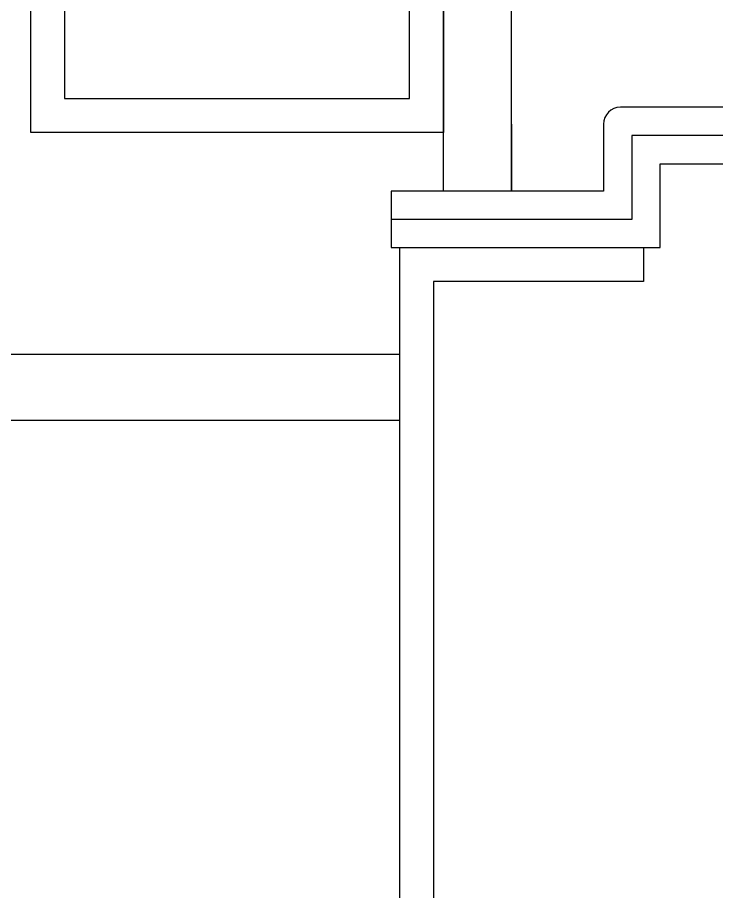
# Model space of a CAD drawing. Header units: metres. Extents: x -687 to 12991, y 0 to 20324.
# Drawn here: x 674 to 1663, y 9374 to 10609 of the extents above; entities that cross this region are included whole.
import ezdxf

# ---------------------------------------------------------------- set-up
doc = ezdxf.new("R2010")
doc.units = ezdxf.units.M
for name, color, linetype in [('3', 3, 'Continuous'), ('4', 4, 'Continuous'), ('7', 7, 'Continuous')]:
    doc.layers.add(name, color=color, linetype=linetype)

msp = doc.modelspace()

# ---------------------------------------------------------------- linework, layer by layer
at = {"layer": '3'}
for p, q in [((1214.71, 10132.92), (233.77, 10132.92)), ((1214.71, 10040.13), (1214.71, 10132.92)), ((233.77, 10040.13), (1214.71, 10040.13))]:
    msp.add_line(p, q, dxfattribs=at)
msp.add_lwpolyline([(741.18, 10494.85), (1228.71, 10494.85), (1228.71, 10721.71), (1161.66, 10721.71), (1161.66, 10769.71), (1276.71, 10769.71), (1276.71, 10446.85), (693.18, 10446.85), (693.18, 10769.71), (805.68, 10769.71), (805.68, 10721.71), (741.18, 10721.71)], close=True, dxfattribs=at)
msp.add_lwpolyline([(611.66, 6638.96), (822.71, 6638.96), (822.71, 6482.72), (1302.71, 6482.72), (1302.71, 7602.72), (1862.71, 7602.72), (1862.71, 8722.72), (2422.71, 8722.72), (2422.71, 9466.72), (2171.79, 9466.72), (2171.79, 9706.72), (2422.71, 9706.72), (2422.71, 10442.72), (1542.71, 10442.72), (1542.71, 10324.12), (1202.74, 10324.12)], dxfattribs=at)
at = {"layer": '4'}
for p, q in [((1276.71, 10364.12), (1276.71, 11533.82)), ((1372.71, 10364.12), (1372.71, 11512.59)), ((1372.71, 10458.72), (1372.71, 10364.12))]:
    msp.add_line(p, q, dxfattribs=at)
at = {"layer": '7'}
msp.add_lwpolyline([(2438.71, 10482.72), (1526.71, 10482.72, 0.41), (1502.71, 10458.72), (1502.71, 10364.12), (1202.74, 10364.12), (1202.74, 10284.12), (1582.71, 10284.12), (1582.71, 10402.72), (2382.71, 10402.72)], format="xyb", dxfattribs=at)
msp.add_lwpolyline([(1559.36, 10284.12), (1559.36, 10236.12), (1262.71, 10236.12), (1262.71, 7417.21), (638.52, 6821.16), (638.52, 6726.96), (806.16, 6726.96), (806.16, 6678.96), (590.52, 6678.96), (590.52, 6841.7), (1214.71, 7437.74), (1214.71, 10284.12)], dxfattribs=at)

doc.saveas('drawing.dxf')
